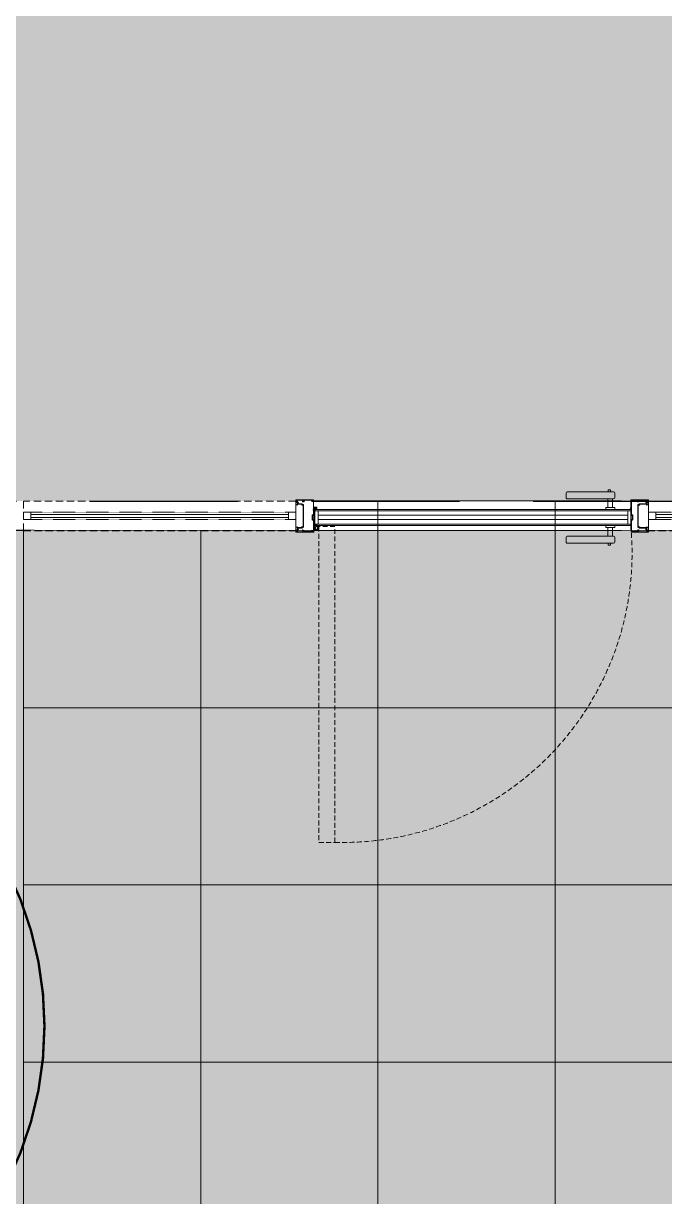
# Model space of a CAD drawing. Header units: millimetres. Extents: x 2335845 to 2509607, y 289014 to 361737.
# Drawn here: x 2367586 to 2369757, y 304647 to 308619 of the extents above; entities that cross this region are included whole.
import ezdxf

# ---------------------------------------------------------------- set-up
doc = ezdxf.new("R2010")
doc.units = ezdxf.units.MM
for name, pattern in [('DASHED', [0.75, 0.5, -0.25]), ('DASHED2', [0.375, 0.25, -0.125]), ('HIDDEN', [0.375, 0.25, -0.125]), ('HIDDEN2', [0.1875, 0.125, -0.0625])]:
    doc.linetypes.add(name, pattern=pattern)
for name, color, linetype, lineweight in [('1-fur', 8, 'Continuous', 0), ('A-DOOR-FULL', 40, 'Continuous', 18), ('IN-DOOR', 8, 'Continuous', 0), ('SWA- GLASS PARTITION', 8, 'Continuous', 5), ('SWA-GLASS', 140, 'Continuous', 9), ('SWA-METAL', 165, 'Continuous', 9), ('TOA-FC-GYPSUM', 250, 'Continuous', 5), ('TOA-FL-CPT-1', 8, 'Continuous', 5), ('TOA-FL-TILE-3', 8, 'Continuous', 5), ('TOA-FL-TP', 8, 'Continuous', 20)]:
    doc.layers.add(name, color=color, linetype=linetype, lineweight=lineweight)
for name, color, linetype in [('FLOOR MARK', 7, 'Continuous'), ('FR-CUSTOM', 40, 'Continuous'), ('I-FURN', 7, 'Continuous')]:
    doc.layers.add(name, color=color, linetype=linetype)
doc.linetypes.add('TRACKS', pattern='A,0.15,[130,ltypeshp.shx,S=0.25,R=0,X=0,Y=0],0.15', length=0.3)

# ---------------------------------------------------------------- blocks, each defined once
blk = doc.blocks.new('G$CEFFFF363')
at = {"layer": 'FR-CUSTOM', "color": 1, "linetype": 'DASHED2', "ltscale": 100, "const_width": 10}
blk.add_lwpolyline([(-1919.3, 4896.4), (-1919.3, 6846.9, -0.505513), (379.5, 6846.9), (379.5, 5148.2)], format="xyb", dxfattribs=at)
blk = doc.blocks.new('*U837')
at = {"layer": 'SWA- GLASS PARTITION', "linetype": 'HIDDEN2', "ltscale": 200, "elevation": 0}
blk.add_lwpolyline([(109175.8, -163313), (110097.9, -163313), (110097.9, -163413), (109175.8, -163413)], close=True, dxfattribs=at)
at = {"layer": 'SWA-GLASS', "color": 4, "elevation": 0}
blk.add_lwpolyline([(110072.9, -163358), (110072.9, -163368), (109200.8, -163368), (109200.8, -163358)], close=True, dxfattribs=at)
at = {"layer": 'SWA-METAL', "color": 8, "linetype": 'HIDDEN'}
for p, q in [((109200.8, -163350.5, 0), (110072.9, -163350.5, 0)), ((109200.8, -163375.5, 0), (110072.9, -163375.5, 0))]:
    blk.add_line(p, q, dxfattribs=at)
at = {"layer": 'SWA-METAL', "elevation": 0}
for points in [[(109175.8, -163350.5), (109200.8, -163350.5), (109200.8, -163375.5), (109175.8, -163375.5)], [(110072.9, -163350.5), (110097.9, -163350.5), (110097.9, -163375.5), (110072.9, -163375.5)]]:
    blk.add_lwpolyline(points, close=True, dxfattribs=at)
blk = doc.blocks.new('*U836')
at = {"layer": 'SWA- GLASS PARTITION', "linetype": 'HIDDEN2', "ltscale": 200, "elevation": 0}
blk.add_lwpolyline([(109198, -163313), (110081.7, -163313), (110081.7, -163413), (109198, -163413)], close=True, dxfattribs=at)
at = {"layer": 'SWA-GLASS', "color": 4, "elevation": 0}
blk.add_lwpolyline([(110056.7, -163358), (110056.7, -163368), (109223, -163368), (109223, -163358)], close=True, dxfattribs=at)
at = {"layer": 'SWA-METAL', "color": 8, "linetype": 'HIDDEN'}
for p, q in [((109223, -163350.5, 0), (110056.7, -163350.5, 0)), ((109223, -163375.5, 0), (110056.7, -163375.5, 0))]:
    blk.add_line(p, q, dxfattribs=at)
at = {"layer": 'SWA-METAL', "elevation": 0}
for points in [[(109198, -163350.5), (109223, -163350.5), (109223, -163375.5), (109198, -163375.5)], [(110056.7, -163350.5), (110081.7, -163350.5), (110081.7, -163375.5), (110056.7, -163375.5)]]:
    blk.add_lwpolyline(points, close=True, dxfattribs=at)
blk = doc.blocks.new('rub1')
at = {"lineweight": 20}
h = blk.add_hatch(color=8, dxfattribs=at)
h.paths.add_polyline_path([(285.1, 663.6), (284.4, 663.6, 0.06789), (284.3, 663.1), (284, 663.1), (284, 663.6), (283.7, 663.6), (283.7, 662.4), (284, 662.4), (284, 662.9), (284.3, 662.9, 0.066804), (284.4, 662.3), (285.1, 662.3, 0.299446), (285.5, 662.9), (285.5, 663.1, 0.299446)])
h.paths.add_polyline_path([(285.4, 663.1), (285.4, 662.9, -0.365226), (285, 662.5), (284.6, 662.5, -0.12053), (284.6, 663.5), (285, 663.5, -0.209232)], flags=16)
at = {"layer": '1-fur', "color": 8, "lineweight": 20}
for p, q in [((284.4, 663.6), (285.1, 663.6)), ((284.4, 662.3), (285.1, 662.3)), ((284.6, 663.5), (285, 663.5)), ((284.6, 662.5), (285, 662.5)), ((285.4, 663.1), (285.4, 662.9)), ((285.5, 663.1), (285.5, 662.9))]:
    blk.add_line(p, q, dxfattribs=at)
for points in [[(284, 662.9), (284, 662.4), (283.7, 662.4), (283.7, 663.6), (284, 663.6), (284, 663.1)], [(284.3, 663.1), (284, 663.1)], [(284, 662.9), (284.3, 662.9)]]:
    blk.add_lwpolyline(points, dxfattribs=at)
for centre, radius, start, end in [((286.3, 663), 1.99, 160.4255, 175.9608), ((286.3, 663), 1.99, 182.636, 197.9236), ((286.5, 663), 1.99, 165.4708, 192.9616), ((284.8, 662.9), 0.623, 16.2565, 63.5269), ((285, 662.9), 0.413, 282.3178, 2.5719), ((284.9, 663), 0.623, 3.1317, 69.8122), ((284.9, 662.9), 0.623, 290.1878, 356.8683)]:
    blk.add_arc(centre, radius, start, end, dxfattribs=at)
blk = doc.blocks.new('*U695')
at = {"layer": 'IN-DOOR', "color": 8, "ltscale": 2}
for p, q in [((-32.56, 3.81), (-32.56, 4.31)), ((-32.45, 4.42), (-27.72, 4.42)), ((-32.45, 3.7), (-27.72, 3.7)), ((-32.34, 2.84), (-32.34, 3.7)), ((-32.13, 4.42), (-32.13, 4.64)), ((-32.13, 4.64), (-31.89, 4.64)), ((-31.89, 4.42), (-31.89, 4.64)), ((-31.87, 2.84), (-31.87, 3.7)), ((-27.61, 3.81), (-27.61, 4.31)), ((-36, 3.3), (-36, 0)), ((-36, 3.29), (-36, 2.86)), ((-34.92, 3.3), (-35.99, 3.3)), ((-35.98, 2.84), (-35.92, 2.84)), ((-35.96, 3.17), (-35.96, 3.25)), ((-35.95, 3.26), (-34.97, 3.26)), ((-35.91, 2.83), (-35.91, 2.79)), ((-35.9, 2.78), (-35.83, 2.76)), ((-35.82, 2.77), (-35.86, 2.83)), ((-35.85, 2.84), (-35.11, 2.84)), ((-35.09, 2.88), (-35.81, 2.88)), ((-35.09, 2.82), (-35.11, 2.77)), ((-35.09, 2.76), (-34.98, 2.76)), ((-35.04, 2.83), (-35.04, 2.83)), ((-34.93, 2.81), (-35.02, 2.81)), ((-34.96, 3.25), (-34.96, 3.2)), ((-34.96, 2.74), (-34.96, 1.81)), ((-34.94, 3.18), (-34.94, 3.18)), ((-34.91, 3.21), (-34.91, 3.29)), ((-34.91, 0.51), (-34.91, 2.79)), ((-32.56, 2.62), (-32.56, 2.84)), ((-32.56, 2.84), (-31.66, 2.84)), ((-32.56, 2.62), (-31.66, 2.62)), ((-31.66, 2.62), (-31.66, 2.84)), ((-0.79, 3.21), (-0.79, 3.29)), ((-0.79, 0.51), (-0.79, 2.79)), ((-0.78, 3.3), (-0.01, 3.3)), ((-0.77, 2.81), (-0.68, 2.81)), ((-0.76, 3.18), (-0.76, 3.18)), ((-0.75, 3.25), (-0.75, 3.2)), ((-0.74, 2.74), (-0.74, 1.81)), ((-0.05, 3.26), (-0.73, 3.26)), ((-0.61, 2.76), (-0.72, 2.76)), ((-0.67, 2.83), (-0.67, 2.83)), ((-0.62, 2.82), (-0.59, 2.77)), ((-0.61, 2.88), (-0.19, 2.88)), ((-0.15, 2.84), (-0.6, 2.84)), ((-0.18, 2.77), (-0.14, 2.83)), ((-0.1, 2.78), (-0.17, 2.76)), ((-0.09, 2.83), (-0.09, 2.79)), ((-0.02, 2.84), (-0.08, 2.84)), ((-0.04, 3.17), (-0.04, 3.25)), ((0, 3.3), (0, 0)), ((0, 3.29), (0, 2.86)), ((-34.96, 1.81), (-34.97, 1.8)), ((-34.97, 1.8), (-34.96, 1.79)), ((-34.96, 1.79), (-34.96, 0.56)), ((-0.74, 1.81), (-0.73, 1.8)), ((-0.73, 1.8), (-0.74, 1.79)), ((-0.74, 1.79), (-0.74, 0.56)), ((-36, 0.44), (-36, 0.01)), ((-35.99, 0), (-34.92, 0)), ((-35.92, 0.46), (-35.98, 0.46)), ((-35.96, 0.05), (-35.96, 0.13)), ((-34.97, 0.04), (-35.95, 0.04)), ((-35.91, 0.5), (-35.91, 0.47)), ((-35.83, 0.54), (-35.9, 0.51)), ((-35.86, 0.47), (-35.82, 0.53)), ((-35.11, 0.46), (-35.85, 0.46)), ((-35.81, 0.42), (-35.09, 0.42)), ((-35.11, 0.52), (-35.09, 0.48)), ((-34.98, 0.54), (-35.09, 0.54)), ((-35.04, 0.47), (-35.04, 0.47)), ((-35.03, 0.2), (-35.03, 0.14)), ((-35.02, 0.49), (-34.93, 0.49)), ((-35.01, 0.22), (-35.01, 0.22)), ((-35.01, 0.12), (-34.93, 0.12)), ((-34.98, 0.18), (-34.99, 0.2)), ((-34.93, 0.16), (-34.96, 0.16)), ((-34.96, 0.1), (-34.96, 0.05)), ((-34.94, 0.12), (-34.94, 0.12)), ((-34.88, 0.19), (-34.92, 0.17)), ((-34.91, 0.1), (-34.91, 0.02)), ((-34.91, 0.01), (-34.91, 0.09)), ((-34.89, 0), (-34.2, 0)), ((-34.87, 0.08), (-34.85, 0.18)), ((-34.83, 0.06), (-34.85, 0.06)), ((-34.81, 0.05), (-34.82, 0.07)), ((-34.79, 0.07), (-34.8, 0.05)), ((-34.3, 0.06), (-34.77, 0.06)), ((-34.2, 0.81), (-34.2, 0)), ((-32.56, 0.98), (-32.56, 0.77)), ((-32.56, 0.98), (-31.66, 0.98)), ((-32.56, 0.77), (-31.66, 0.77)), ((-32.34, 0.77), (-32.34, -0.1)), ((-31.87, 0.77), (-31.87, -0.1)), ((-31.66, 0.98), (-31.66, 0.77)), ((-1.8, 0), (-1.8, 0.1)), ((-0.81, 0), (-1.8, 0)), ((-1.76, 0.06), (-1.65, 0.06)), ((-1.63, 0.07), (-1.62, 0.05)), ((-1.61, 0.05), (-0.88, 0.07)), ((-0.87, 0.06), (-0.86, 0.06)), ((-0.84, 0.08), (-0.85, 0.18)), ((-0.82, 0.19), (-0.79, 0.17)), ((-0.79, 0.1), (-0.79, 0.02)), ((-0.79, 0.01), (-0.79, 0.09)), ((-0.78, 0.16), (-0.74, 0.16)), ((-0.01, 0), (-0.78, 0)), ((-0.68, 0.49), (-0.77, 0.49)), ((-0.69, 0.12), (-0.77, 0.12)), ((-0.76, 0.12), (-0.76, 0.12)), ((-0.75, 0.1), (-0.75, 0.05)), ((-0.73, 0.04), (-0.05, 0.04)), ((-0.72, 0.54), (-0.62, 0.54)), ((-0.72, 0.18), (-0.71, 0.2)), ((-0.69, 0.22), (-0.69, 0.22)), ((-0.68, 0.2), (-0.68, 0.14)), ((-0.67, 0.47), (-0.67, 0.47)), ((-0.6, 0.52), (-0.62, 0.48)), ((-0.19, 0.42), (-0.61, 0.42)), ((-0.6, 0.46), (-0.15, 0.46)), ((-0.14, 0.47), (-0.18, 0.53)), ((-0.17, 0.54), (-0.1, 0.51)), ((-0.09, 0.5), (-0.09, 0.47)), ((-0.08, 0.46), (-0.02, 0.46)), ((-0.04, 0.05), (-0.04, 0.13)), ((0, 0.44), (0, 0.01)), ((-32.56, -0.21), (-32.56, -0.71)), ((-32.45, -0.1), (-27.72, -0.1)), ((-32.45, -0.82), (-27.72, -0.82)), ((-32.13, -0.82), (-32.13, -1.03)), ((-32.13, -1.03), (-31.89, -1.03)), ((-31.89, -0.82), (-31.89, -1.03)), ((-27.61, -0.21), (-27.61, -0.71))]:
    blk.add_line(p, q, dxfattribs=at)
at = {"layer": 'IN-DOOR', "color": 8, "ltscale": 3}
for p, q in [((-35.03, 3.16), (-35.03, 3.09)), ((-34.93, 3.18), (-35.01, 3.18)), ((-35.01, 3.08), (-35.01, 3.08)), ((-35, 3.09), (-34.98, 3.12)), ((-34.96, 3.13), (-34.93, 3.13)), ((-34.92, 3.13), (-34.9, 3.11)), ((-34.91, 3.28), (-34.91, 3.2)), ((-34.21, 3.3), (-34.89, 3.3)), ((-34.87, 3.12), (-34.87, 3.22)), ((-34.85, 3.24), (-34.83, 3.24)), ((-34.82, 3.23), (-34.81, 3.24)), ((-34.8, 3.24), (-34.79, 3.23)), ((-34.77, 3.24), (-34.3, 3.24)), ((-34.26, 2.56), (-34.27, 2.55)), ((-34.27, 2.55), (-34.26, 2.54)), ((-34.26, 3.2), (-34.26, 2.56)), ((-34.26, 2.54), (-34.26, 2.11)), ((-34.21, 2), (-34.21, 3.14)), ((-34.21, 0.91), (-34.21, 2.7)), ((-1.85, 2), (-1.85, 3.3)), ((-1.85, 3.3), (-0.81, 3.3)), ((-1.85, 0.91), (-1.85, 2.86)), ((-1.8, 3.2), (-1.8, 3.17)), ((-1.8, 3.17), (-1.79, 3.16)), ((-1.79, 3.16), (-1.8, 3.15)), ((-1.8, 3.15), (-1.8, 2.11)), ((-1.65, 3.24), (-1.76, 3.24)), ((-1.62, 3.24), (-1.63, 3.23)), ((-0.88, 3.23), (-1.61, 3.24)), ((-0.86, 3.24), (-0.87, 3.24)), ((-0.84, 3.12), (-0.84, 3.22)), ((-0.79, 3.13), (-0.81, 3.11)), ((-0.79, 3.28), (-0.79, 3.2)), ((-0.74, 3.13), (-0.78, 3.13)), ((-0.77, 3.18), (-0.69, 3.18)), ((-0.71, 3.09), (-0.72, 3.12)), ((-0.69, 3.08), (-0.7, 3.08)), ((-0.68, 3.16), (-0.68, 3.09)), ((-34.4, 2.03), (-34.4, 1.57)), ((-34.3, 2.07), (-34.36, 2.07)), ((-34.35, 1.53), (-34.3, 1.53)), ((-34.34, 1.83), (-34.34, 1.99)), ((-34.34, 1.61), (-34.34, 1.77)), ((-34.31, 2), (-34.23, 1.98)), ((-34.23, 1.62), (-34.31, 1.6)), ((-34.26, 1.49), (-34.26, 1.05)), ((-1.75, 2), (-1.83, 1.98)), ((-1.83, 1.62), (-1.75, 1.6)), ((-1.8, 1.49), (-1.8, 1.05)), ((-1.76, 2.07), (-1.7, 2.07)), ((-1.71, 1.53), (-1.76, 1.53)), ((-1.72, 1.83), (-1.72, 1.99)), ((-1.72, 1.61), (-1.72, 1.77)), ((-1.66, 2.03), (-1.66, 1.57)), ((-34.27, 1.04), (-34.28, 1.03)), ((-34.28, 1.01), (-34.27, 1)), ((-34.26, 0.99), (-34.26, 0.1)), ((-34.21, 0.82), (-34.21, 0.85)), ((-34.17, 0.89), (-34.2, 0.9)), ((-34.2, 0.86), (-34.17, 0.84)), ((-2.16, 0.77), (-2.16, 0.88)), ((-2.14, 0.9), (-2.08, 0.88)), ((-1.8, 0.75), (-2.14, 0.75)), ((-2.11, 0.85), (-2.11, 0.82)), ((-2.08, 0.84), (-2.1, 0.86)), ((-2.1, 0.81), (-1.86, 0.81)), ((-1.89, 0.89), (-1.86, 0.9)), ((-1.86, 0.86), (-1.89, 0.84)), ((-1.85, 0.82), (-1.85, 0.85)), ((-1.8, 0.99), (-1.8, 0.1)), ((-1.79, 1.04), (-1.79, 1.03)), ((-1.79, 1.01), (-1.79, 1))]:
    blk.add_line(p, q, dxfattribs=at)
at = {"layer": 'IN-DOOR', "color": 8, "linetype": 'DASHED'}
blk.add_lwpolyline([(-2.36, 2.73), (-2.36, 34.98), (-4, 34.98), (-4, 2.73)], close=True, dxfattribs=at)
at = {"layer": 'IN-DOOR', "color": 8}
for points in [[(-2.07, 2.62), (-34.21, 2.62), (-34.21, 2.49), (-2.07, 2.49)], [(-2.07, 2.49), (-33.9, 2.49), (-33.9, 1.11), (-2.07, 1.11)], [(-2.07, 0.98), (-34.21, 0.98), (-34.21, 1.11), (-2.07, 1.11)]]:
    blk.add_lwpolyline(points, dxfattribs=at)
for points in [[(-34.21, 2.49), (-33.9, 2.49), (-33.9, 1.11), (-34.21, 1.11)], [(-1.96, 2.49), (-2.28, 2.49), (-2.28, 1.11), (-1.96, 1.11)]]:
    blk.add_lwpolyline(points, close=True, dxfattribs=at)
at = {"layer": 'IN-DOOR', "color": 8, "linetype": 'Continuous', "lineweight": 25}
for points in [[(-1.95, 0.99), (-1.86, 0.99, 0.414214), (-1.85, 1), (-1.85, 2.87, 3.112272), (-2.02, 2.63, -0.513651), (-1.96, 2.59), (-1.96, 1, 0.414214)], [(-2.24, 2.77, 0.414214), (-2.22, 2.77), (-2.2, 2.77, 0.307235), (-2.05, 2.75), (-2.03, 2.73, 0.414214), (-2.02, 2.73), (-1.95, 2.81, 0.414214), (-1.96, 2.82), (-1.97, 2.84, 0.307235), (-2.02, 2.98), (-2.02, 3.01, 0.414214), (-2.03, 3.02), (-2.13, 3.04, 0.414214), (-2.14, 3.03), (-2.14, 3.01, 0.307235), (-2.24, 2.89), (-2.26, 2.88, 0.414214), (-2.27, 2.87)]]:
    blk.add_lwpolyline(points, format="xyb", close=True, dxfattribs=at)
at = {"layer": 'IN-DOOR', "color": 5}
for points in [[(-33.9, 2.02), (-2.28, 2.02)], [(-33.9, 1.58), (-2.28, 1.58)]]:
    blk.add_lwpolyline(points, dxfattribs=at)
at = {"layer": 'IN-DOOR', "color": 8, "linetype": 'DASHED'}
blk.add_arc((-4.8, 5.45), 29.53, 88.4446, 185.2074, dxfattribs=at)
at = {"layer": 'IN-DOOR', "color": 8, "ltscale": 2}
for centre, radius, start, end in [((-32.45, 4.31), 0.108, 90, 180), ((-32.45, 3.81), 0.108, 180, 270), ((-27.72, 4.31), 0.108, 360, 90), ((-27.72, 3.81), 0.108, 270, 360), ((-35.99, 3.29), 0.0108, 90, 180), ((-35.98, 2.86), 0.018, 180, 270), ((-35.95, 3.25), 0.0108, 90, 180), ((-35.93, 3.17), 0.0288, 180, 293.5782), ((-35.84, 2.8), 0.353, 84.9915, 103.4121), ((-35.92, 2.83), 0.0108, 360, 90), ((-35.9, 2.79), 0.0108, 180, 250), ((-35.82, 3.04), 0.0648, 81.2602, 348.7398), ((-35.85, 2.83), 0.0108, 90, 200), ((-35.81, 2.91), 0.0288, 115.8419, 270), ((-35.83, 2.77), 0.0108, 250, 20), ((-35.81, 3.13), 0.0252, 261.2602, 81.2602), ((-35.88, 3.13), 0.204, 286.1738, 325.757), ((-35.74, 3.02), 0.0252, 348.7398, 168.7398), ((-35.11, 2.82), 0.018, 360, 90), ((-35.09, 2.77), 0.018, 180, 270), ((-35.09, 2.83), 0.054, 360, 90), ((-35.02, 2.83), 0.018, 180, 270), ((-34.98, 2.74), 0.018, 360, 90), ((-34.97, 3.25), 0.0108, 360, 90), ((-34.94, 3.2), 0.018, 180, 270), ((-34.94, 3.21), 0.0288, 270, 360), ((-34.93, 2.79), 0.018, 360, 90), ((-34.92, 3.29), 0.0108, 360, 90), ((-0.78, 3.29), 0.0108, 90, 180), ((-0.76, 3.21), 0.0288, 180, 270), ((-0.77, 2.79), 0.018, 90, 180), ((-0.76, 3.2), 0.018, 270, 360), ((-0.73, 3.25), 0.0108, 90, 180), ((-0.72, 2.74), 0.018, 90, 180), ((-0.68, 2.83), 0.018, 270, 360), ((-0.61, 2.83), 0.054, 90, 180), ((-0.6, 2.82), 0.018, 90, 180), ((-0.61, 2.77), 0.018, 270, 360), ((-0.26, 3.02), 0.0252, 11.2602, 191.2602), ((-0.12, 3.13), 0.204, 214.243, 253.8262), ((-0.18, 3.04), 0.0648, 191.2602, 98.7398), ((-0.19, 3.13), 0.0252, 98.7398, 278.7398), ((-0.16, 2.8), 0.353, 76.5878, 95.0085), ((-0.19, 2.91), 0.0288, 270, 64.158), ((-0.17, 2.77), 0.0108, 160, 290), ((-0.15, 2.83), 0.0108, 340, 90), ((-0.1, 2.79), 0.0108, 290, 360), ((-0.08, 2.83), 0.0108, 90, 180), ((-0.07, 3.17), 0.0288, 246.4218, 360), ((-0.05, 3.25), 0.0108, 360, 90), ((-0.02, 2.86), 0.018, 270, 360), ((-0.01, 3.29), 0.0108, 360, 90), ((-35.98, 0.44), 0.018, 90, 180), ((-35.99, 0.01), 0.0108, 180, 270), ((-35.93, 0.13), 0.0288, 66.4218, 180), ((-35.95, 0.05), 0.0108, 180, 270), ((-35.92, 0.47), 0.0108, 270, 360), ((-35.85, 0.41), 0.27, 254.6491, 275.7262), ((-35.9, 0.5), 0.0108, 110, 180), ((-35.84, 0.26), 0.0648, 11.2602, 278.7398), ((-35.85, 0.47), 0.0108, 160, 270), ((-35.81, 0.39), 0.0288, 90, 244.158), ((-35.83, 0.53), 0.0108, 340, 110), ((-35.83, 0.17), 0.0252, 278.7398, 98.7398), ((-35.88, 0.2), 0.173, 28.706, 71.7459), ((-35.75, 0.28), 0.0252, 191.2602, 11.2602), ((-35.09, 0.52), 0.018, 90, 180), ((-35.11, 0.48), 0.018, 270, 360), ((-35.09, 0.47), 0.054, 270, 360), ((-35.02, 0.47), 0.018, 90, 180), ((-35.01, 0.2), 0.018, 90, 180), ((-35.01, 0.14), 0.018, 180, 270), ((-35.01, 0.2), 0.018, 360, 90), ((-34.98, 0.56), 0.018, 270, 360), ((-34.96, 0.18), 0.018, 180, 270), ((-34.97, 0.05), 0.0108, 270, 360), ((-34.94, 0.1), 0.018, 90, 180), ((-34.94, 0.09), 0.0288, 360, 90), ((-34.93, 0.51), 0.018, 270, 360), ((-34.93, 0.18), 0.018, 270, 315), ((-34.93, 0.1), 0.018, 360, 90), ((-34.92, 0.01), 0.0108, 270, 360), ((-34.89, 0.02), 0.018, 180, 270), ((-34.87, 0.18), 0.018, 360, 135), ((-34.85, 0.08), 0.018, 180, 270), ((-34.83, 0.08), 0.018, 270, 315), ((-34.8, 0.04), 0.0108, 45, 135), ((-34.77, 0.08), 0.018, 225, 270), ((-34.3, 0.1), 0.036, 270, 360), ((-1.76, 0.1), 0.036, 180, 270), ((-1.65, 0.08), 0.018, 270, 315), ((-1.62, 0.04), 0.0108, 45, 135), ((-0.87, 0.08), 0.018, 225, 270), ((-0.86, 0.08), 0.018, 270, 360), ((-0.84, 0.18), 0.018, 45, 180), ((-0.81, 0.02), 0.018, 270, 360), ((-0.77, 0.51), 0.018, 180, 270), ((-0.78, 0.18), 0.018, 225, 270), ((-0.76, 0.09), 0.0288, 90, 180), ((-0.77, 0.1), 0.018, 90, 180), ((-0.78, 0.01), 0.0108, 180, 270), ((-0.76, 0.1), 0.018, 360, 90), ((-0.73, 0.05), 0.0108, 180, 270), ((-0.72, 0.56), 0.018, 180, 270), ((-0.74, 0.18), 0.018, 270, 360), ((-0.69, 0.2), 0.018, 90, 180), ((-0.69, 0.2), 0.018, 360, 90), ((-0.69, 0.14), 0.018, 270, 360), ((-0.68, 0.47), 0.018, 360, 90), ((-0.61, 0.47), 0.054, 180, 270), ((-0.62, 0.52), 0.018, 360, 90), ((-0.6, 0.48), 0.018, 180, 270), ((-0.12, 0.2), 0.173, 108.254, 151.294), ((-0.25, 0.28), 0.0252, 168.7398, 348.7398), ((-0.16, 0.26), 0.0648, 261.2602, 168.7398), ((-0.17, 0.17), 0.0252, 81.2602, 261.2602), ((-0.19, 0.39), 0.0288, 295.8419, 90), ((-0.17, 0.53), 0.0108, 70, 200), ((-0.15, 0.41), 0.27, 264.2737, 285.3508), ((-0.15, 0.47), 0.0108, 270, 20), ((-0.1, 0.5), 0.0108, 360, 70), ((-0.08, 0.47), 0.0108, 180, 270), ((-0.07, 0.13), 0.0288, 360, 113.5782), ((-0.05, 0.05), 0.0108, 270, 360), ((-0.02, 0.44), 0.018, 360, 90), ((-0.01, 0.01), 0.0108, 270, 360), ((-32.45, -0.21), 0.108, 90, 180), ((-32.45, -0.71), 0.108, 180, 270), ((-27.72, -0.21), 0.108, 360, 90), ((-27.72, -0.71), 0.108, 270, 360)]:
    blk.add_arc(centre, radius, start, end, dxfattribs=at)
at = {"layer": 'IN-DOOR', "color": 8, "ltscale": 3}
for centre, radius, start, end in [((-35.01, 3.16), 0.018, 90, 180), ((-35.01, 3.09), 0.018, 180, 270), ((-35.01, 3.09), 0.0126, 277.0353, 26.015), ((-34.96, 3.12), 0.018, 90, 180), ((-34.93, 3.2), 0.018, 270, 360), ((-34.93, 3.12), 0.018, 45, 90), ((-34.89, 3.28), 0.018, 90, 180), ((-34.88, 3.12), 0.018, 225, 360), ((-34.85, 3.22), 0.018, 90, 180), ((-34.83, 3.22), 0.018, 45, 90), ((-34.8, 3.25), 0.0108, 225, 315), ((-34.77, 3.22), 0.018, 90, 135), ((-34.3, 3.2), 0.036, 360, 90), ((-1.76, 3.2), 0.036, 90, 180), ((-1.65, 3.22), 0.018, 45, 90), ((-1.62, 3.25), 0.0108, 225, 315), ((-0.87, 3.22), 0.018, 90, 135), ((-0.86, 3.22), 0.018, 360, 90), ((-0.82, 3.12), 0.018, 180, 315), ((-0.81, 3.28), 0.018, 360, 90), ((-0.77, 3.2), 0.018, 180, 270), ((-0.78, 3.12), 0.018, 90, 135), ((-0.74, 3.12), 0.018, 360, 90), ((-0.7, 3.09), 0.0126, 153.985, 262.9647), ((-0.69, 3.16), 0.018, 360, 90), ((-0.69, 3.09), 0.018, 270, 360), ((-34.36, 2.03), 0.036, 90, 180), ((-34.35, 1.58), 0.0452, 191.7193, 271.6001), ((-34.33, 1.8), 0.018, 134.427, 225.573), ((-34.32, 1.99), 0.018, 75.8258, 180), ((-34.35, 1.83), 0.018, 314.427, 360), ((-34.35, 1.77), 0.018, 360, 45.573), ((-34.32, 1.61), 0.018, 180, 284.1742), ((-34.3, 2.11), 0.036, 270, 360), ((-34.3, 1.49), 0.036, 360, 90), ((-34.23, 2), 0.018, 255.8258, 360), ((-34.23, 1.6), 0.018, 360, 104.1742), ((-1.83, 2), 0.018, 180, 284.1742), ((-1.83, 1.6), 0.018, 75.8258, 180), ((-1.76, 2.11), 0.036, 180, 270), ((-1.76, 1.49), 0.036, 90, 180), ((-1.74, 1.99), 0.018, 360, 104.1742), ((-1.74, 1.61), 0.018, 255.8258, 360), ((-1.71, 1.83), 0.018, 180, 225.573), ((-1.73, 1.8), 0.018, 314.427, 45.573), ((-1.71, 1.77), 0.018, 134.427, 180), ((-1.71, 1.58), 0.0452, 268.3999, 348.2806), ((-1.7, 2.03), 0.036, 360, 90), ((-34.27, 1.02), 0.0108, 135, 225), ((-34.28, 1.05), 0.018, 315, 360), ((-34.28, 0.99), 0.018, 360, 45), ((-34.2, 0.91), 0.0108, 180, 270), ((-34.2, 0.85), 0.0108, 90, 180), ((-34.2, 0.82), 0.0108, 180, 270), ((-34.17, 0.86), 0.0216, 270, 90), ((-2.14, 0.88), 0.018, 90, 180), ((-2.14, 0.77), 0.018, 180, 270), ((-2.1, 0.85), 0.0108, 90, 180), ((-2.1, 0.82), 0.0108, 180, 270), ((-2.08, 0.86), 0.0216, 270, 90), ((-1.89, 0.86), 0.0216, 90, 270), ((-1.86, 0.91), 0.0108, 270, 360), ((-1.86, 0.85), 0.0108, 360, 90), ((-1.86, 0.82), 0.0108, 270, 360), ((-1.78, 1.05), 0.018, 180, 225), ((-1.78, 0.99), 0.018, 135, 180), ((-1.79, 1.02), 0.0108, 315, 45)]:
    blk.add_arc(centre, radius, start, end, dxfattribs=at)
at = {"layer": 'IN-DOOR', "color": 8, "lineweight": 20, "extrusion": (0, 0, -1), "xscale": 0.1118615642299428, "yscale": 0.1118615642299428, "zscale": -0.1118615642299429, "rotation": 90.00002373157199}
blk.add_blockref('rub1', (76.13, -30.93), dxfattribs=at)

msp = doc.modelspace()

# ---------------------------------------------------------------- hatches: boundary and pattern name
at = {"layer": 'TOA-FC-GYPSUM'}
h = msp.add_hatch(dxfattribs=at)
h.set_pattern_fill('DASH', color=252, scale=50, angle=45)
h.set_pattern_definition([(45, (90021.14, 24146.98), (0, 224.506403), [158.75, -158.75])])
edge = h.paths.add_edge_path()
edge.add_line((2394228.73, 302880.228), (2361837.845, 302880.228))
edge.add_arc((2362325.55, 304175.771), 1384.301, 194.563351, 249.3712, ccw=False)
edge.add_line((2360985.727, 303827.688), (2360985.727, 306907.174))
edge.add_line((2360985.727, 306907.174), (2372044.682, 306901.61))
edge.add_line((2372044.682, 306901.61), (2372044.683, 304701.624))
edge.add_line((2372044.683, 304701.624), (2384044.683, 304701.624))
edge.add_line((2384044.683, 304701.624), (2384044.683, 306901.625))
edge.add_line((2384044.683, 306901.625), (2395185.727, 306907.174))
edge.add_line((2395185.727, 306907.174), (2395185.727, 303827.688))
edge.add_arc((2394120.702, 304127.005), 1106.286, 276.434642, 344.302388, ccw=False)
at = {"layer": 'TOA-FL-CPT-1', "true_color": 0xc7c8ca}
h = msp.add_hatch(dxfattribs=at)
h.set_pattern_fill('AR-PARQ1', color=9, scale=3)
h.set_pattern_definition([(90, (54538.6, -6708.4), (-914.4, 914.4), [914.4, -914.4]), (90, (54691, -6708.4), (-914.4, 914.4), [914.4, -914.4]), (90, (54843.4, -6708.4), (-914.4, 914.4), [914.4, -914.4]), (90, (54995.8, -6708.4), (-914.4, 914.4), [914.4, -914.4]), (90, (55148.2, -6708.4), (-914.4, 914.4), [914.4, -914.4]), (90, (55300.6, -6708.4), (-914.4, 914.4), [914.4, -914.4]), (90, (55453, -6708.4), (-914.4, 914.4), [914.4, -914.4]), (0, (54538.6, -5794), (914.4, -914.4), [914.4, -914.4]), (0, (54538.6, -5641.6), (914.4, -914.4), [914.4, -914.4]), (0, (54538.6, -5489.2), (914.4, -914.4), [914.4, -914.4]), (0, (54538.6, -5336.8), (914.4, -914.4), [914.4, -914.4]), (0, (54538.6, -5184.4), (914.4, -914.4), [914.4, -914.4]), (0, (54538.6, -5032), (914.4, -914.4), [914.4, -914.4]), (0, (54538.6, -4879.6), (914.4, -914.4), [914.4, -914.4])])
h.paths.add_polyline_path([(2344950.518, 323601.624), (2348044.691, 323601.624), (2348044.691, 308801.624), (2344978.375, 308801.624), (2344983.023, 307001.553), (2351045.878, 307001.608), (2351044.683, 304701.624), (2350244.683, 304670.094), (2350244.683, 294701.624), (2352811.835, 294701.622), (2352811.821, 307001.631), (2405044.683, 307005.059), (2405044.683, 327701.624), (2410595.745, 327701.624), (2410609.803, 329501.624), (2408605.34, 329501.624), (2411484.683, 335301.624), (2408440.262, 335301.624), (2406365.488, 331122.307), (2403244.678, 328001.969), (2403244.795, 325600.805), (2384290.648, 325598.809), (2384290.648, 323607.372), (2375885.176, 323603.528), (2375861.465, 325602.978), (2360226.195, 325602.091), (2360226.052, 334601.937), (2375945.229, 334602.179), (2375945.229, 331031.373), (2376972.789, 331510.903), (2389391.537, 331510.903), (2389391.537, 331810.72), (2389491.628, 331810.72), (2389491.53, 331510.903), (2391791.53, 331510.903), (2391791.531, 333010.881), (2389491.53, 333010.881), (2389491.531, 332710.861), (2389391.537, 332710.861), (2389391.54, 333010.905), (2377622.511, 333011.008), (2377622.511, 336459.845), (2386144.742, 336459.853), (2386144.683, 337701.624), (2376094.699, 337701.624), (2376094.724, 335802.062), (2362938.321, 335802.061), (2362938.326, 340629.119), (2359023.456, 340413.419), (2359023.899, 325602.053), (2352244.614, 325602.052), (2352244.655, 339888.472), (2350244.683, 339753.79), (2350259.797, 327701.624), (2351044.683, 327701.624), (2351043.518, 325401.69), (2344945.863, 325401.675)])
h.paths.add_polyline_path([(2365719.683, 323601.624), (2395044.683, 323601.624), (2395044.683, 322741.298), (2398494.622, 322751.666), (2398494.622, 323601.624), (2403544.687, 323601.624), (2403544.687, 308801.634), (2365719.683, 308801.634)], flags=16)
h.paths.add_polyline_path([(2349719.689, 323601.683), (2365719.683, 323601.683), (2365719.683, 308801.624), (2349719.689, 308801.624)], flags=16)
at = {"layer": 'TOA-FL-TILE-3'}
h = msp.add_hatch(dxfattribs=at)
h.set_pattern_fill('_USER', color=253, scale=600, double=1, pattern_type=0)
h.set_pattern_definition([(0, (2357985.7, 306901.64), (0, 600), []), (90, (2357985.7, 306901.64), (-600, 4e-14), [])])
h.paths.add_polyline_path([(2367585.714, 306904.403), (2360985.727, 306903.711), (2360985.727, 302699.07), (2367585.714, 302699.763)], flags=17)
edge = h.paths.add_edge_path(flags=16)
edge.add_line((2361443.619, 301499.697), (2375246.92, 301499.697))
edge.add_arc((2374696.248, 301062.795), 702.939, 11.230544, 38.428441, ccw=False)
edge.add_line((2375385.727, 301199.697), (2375385.727, 295200.745))
edge.add_arc((2375087.434, 295199.933), 298.294, -90.135783, 0.155946, ccw=False)
edge.add_line((2375086.727, 294901.64), (2361443.619, 294900.745))
edge.add_arc((2361668.237, 295743.023), 871.714, 218.468347, 255.067857, ccw=False)
edge.add_line((2360985.727, 295200.745), (2360985.727, 301199.697))
edge.add_arc((2361668.237, 300657.419), 871.714, 104.932143, 141.531653, ccw=False)
h.paths.add_polyline_path([(2385585.726, 306901.625), (2384044.683, 306901.625), (2384044.683, 304701.624), (2372044.683, 304701.624), (2372044.682, 306901.61), (2370585.713, 306901.625), (2370585.714, 302691.494), (2385585.728, 302691.494)], flags=16)
h.paths.add_polyline_path([(2388585.727, 306905.815), (2395185.714, 306905.815), (2395185.714, 302735.166), (2388585.727, 302735.166)], flags=17)
edge = h.paths.add_edge_path(flags=16)
edge.add_line((2381085.727, 294901.64), (2395185.727, 294901.637))
edge.add_line((2395185.727, 294901.637), (2395185.727, 301214.879))
edge.add_arc((2394379.187, 300406.596), 1141.854, 45.06188, 73.270422)
edge.add_line((2394707.875, 301500.119), (2381061.98, 301500.699))
edge.add_arc((2381085.982, 301201.086), 300.572, 94.580191, 177.369814)
edge.add_line((2380785.727, 301214.879), (2380785.727, 295219.957))
edge.add_arc((2381114.134, 295228.94), 328.53, 181.566723, 265.039569)
edge = h.paths.add_edge_path(flags=16)
edge.add_line((2396947.437, 304501.637), (2403023.991, 304501.637))
edge.add_arc((2403124.87, 304939.657), 449.487, 257.030623, 388.136623)
edge.add_line((2403585.714, 305151.624), (2403585.714, 306900.873))
edge.add_line((2403585.714, 306900.873), (2396385.713, 306901.631))
edge.add_line((2396385.713, 306901.631), (2396385.715, 305151.624))
edge.add_arc((2396864.29, 304997.497), 502.782, 162.14863, 279.518875)
h.paths.add_polyline_path([(2396385.714, 294901.64), (2396385.714, 301501.637), (2403585.713, 301501.637), (2403585.713, 294901.637)], flags=16)
edge = h.paths.add_edge_path()
edge.add_line((2357985.714, 306901.626), (2357985.73, 303901.639))
edge.add_line((2357985.73, 303901.639), (2359785.722, 303901.635))
edge.add_line((2359785.722, 303901.635), (2359785.714, 295501.637))
edge.add_line((2359785.714, 295501.637), (2357885.725, 295501.637))
edge.add_line((2357885.725, 295501.637), (2357884.218, 295843.515))
edge.add_line((2357884.218, 295843.515), (2352910.328, 295843.52))
edge.add_line((2352910.328, 295843.52), (2352911.835, 294601.622))
edge.add_line((2352911.835, 294601.622), (2351044.683, 294601.622))
edge.add_line((2351044.683, 294601.622), (2351044.683, 293701.624))
edge.add_line((2351044.683, 293701.624), (2350244.683, 293701.624))
edge.add_line((2350244.683, 293701.624), (2350244.683, 291915.217))
edge.add_arc((2372334.758, -28802.036), 321477.103, 83.98092871, 93.94014429, ccw=False)
edge.add_line((2406044.683, 290902.779), (2406044.683, 296951.624))
edge.add_line((2406044.683, 296951.624), (2405044.683, 296951.624))
edge.add_line((2405044.683, 296951.624), (2405044.633, 306905.059))
edge.add_line((2405044.633, 306905.059), (2387537.951, 306905.039))
edge.add_line((2387537.951, 306905.039), (2387537.947, 307005.814))
edge.add_line((2387537.947, 307005.814), (2386486.979, 307003.831))
edge.add_line((2386486.979, 307003.831), (2386485.042, 306905.037))
edge.add_line((2386485.042, 306905.037), (2384044.683, 306905.035))
edge.add_line((2384044.683, 306905.035), (2384044.684, 305701.624))
edge.add_line((2384044.684, 305701.624), (2383044.683, 305701.624))
edge.add_line((2383044.683, 305701.624), (2383044.683, 304801.624))
edge.add_line((2383044.683, 304801.624), (2373044.683, 304801.624))
edge.add_line((2373044.683, 304801.624), (2373044.683, 305701.624))
edge.add_line((2373044.683, 305701.624), (2372044.683, 305701.624))
edge.add_line((2372044.683, 305701.624), (2372044.682, 306901.628))
edge.add_line((2372044.682, 306901.628), (2369610.529, 306901.551))
edge.add_line((2369610.529, 306901.551), (2369610.532, 307002.744))
edge.add_line((2369610.532, 307002.744), (2368560.531, 307002.665))
edge.add_line((2368560.531, 307002.665), (2368560.527, 306901.51))
edge.add_line((2368560.527, 306901.51), (2357985.714, 306901.644))

# ---------------------------------------------------------------- linework, layer by layer
at = {"layer": 'FLOOR MARK', "color": 8, "linetype": 'DASHED', "ltscale": 1000}
msp.add_lwpolyline([(2344950.518, 323601.624), (2348044.691, 323601.624), (2348044.691, 308801.624), (2344944.683, 308801.624), (2344944.683, 307001.553), (2351045.878, 307001.608), (2351044.683, 304701.624), (2350244.683, 304701.624), (2350244.683, 294701.624), (2352811.835, 294701.622), (2352811.821, 307001.631), (2405044.706, 307001.633)], dxfattribs=at)
at = {"layer": 'TOA-FC-GYPSUM', "elevation": 0}
msp.add_lwpolyline([(2360985.727, 306907.174), (2372044.682, 306901.61), (2372044.683, 304701.624), (2384044.683, 304701.624), (2384044.683, 306901.625), (2395185.727, 306907.174), (2395185.727, 303827.688, -0.21037871), (2394228.73, 302880.228), (2361837.845, 302880.228, -0.24381001), (2360985.727, 303827.688)], format="xyb", close=True, dxfattribs=at)
at = {"layer": 'TOA-FL-TP', "color": 220, "linetype": 'TRACKS', "ltscale": 100, "true_color": 0xfa05ac}
msp.add_line((2368560.533, 307002.744), (2369610.532, 307002.744, 0), dxfattribs=at)

# ---------------------------------------------------------------- block references
at = {"layer": 'A-DOOR-FULL', "linetype": 'Continuous', "xscale": 33.1725580198623, "yscale": 33.1725580198623, "zscale": 33.1725580198623, "rotation": 179.9998965342576}
msp.add_blockref('*U695', (2368507.82, 307006.276), dxfattribs=at)
at = {"layer": 'I-FURN', "xscale": 0.8206400499651405, "yscale": 0.8206400499651405, "zscale": 0.8206400499651405, "rotation": 270}
msp.add_blockref('G$CEFFFF363', (2361561.193, 304592.328, 0), dxfattribs=at)
at = {"layer": 'SWA- GLASS PARTITION', "linetype": 'HIDDEN2', "xscale": -1, "rotation": 180}
msp.add_blockref('*U837', (2258409.945, 143588.609, 0), dxfattribs=at)
at = {"layer": 'SWA- GLASS PARTITION', "linetype": 'HIDDEN2', "rotation": 180}
msp.add_blockref('*U836', (2479783.743, 143588.609, 0), dxfattribs=at)

doc.saveas('drawing.dxf')
